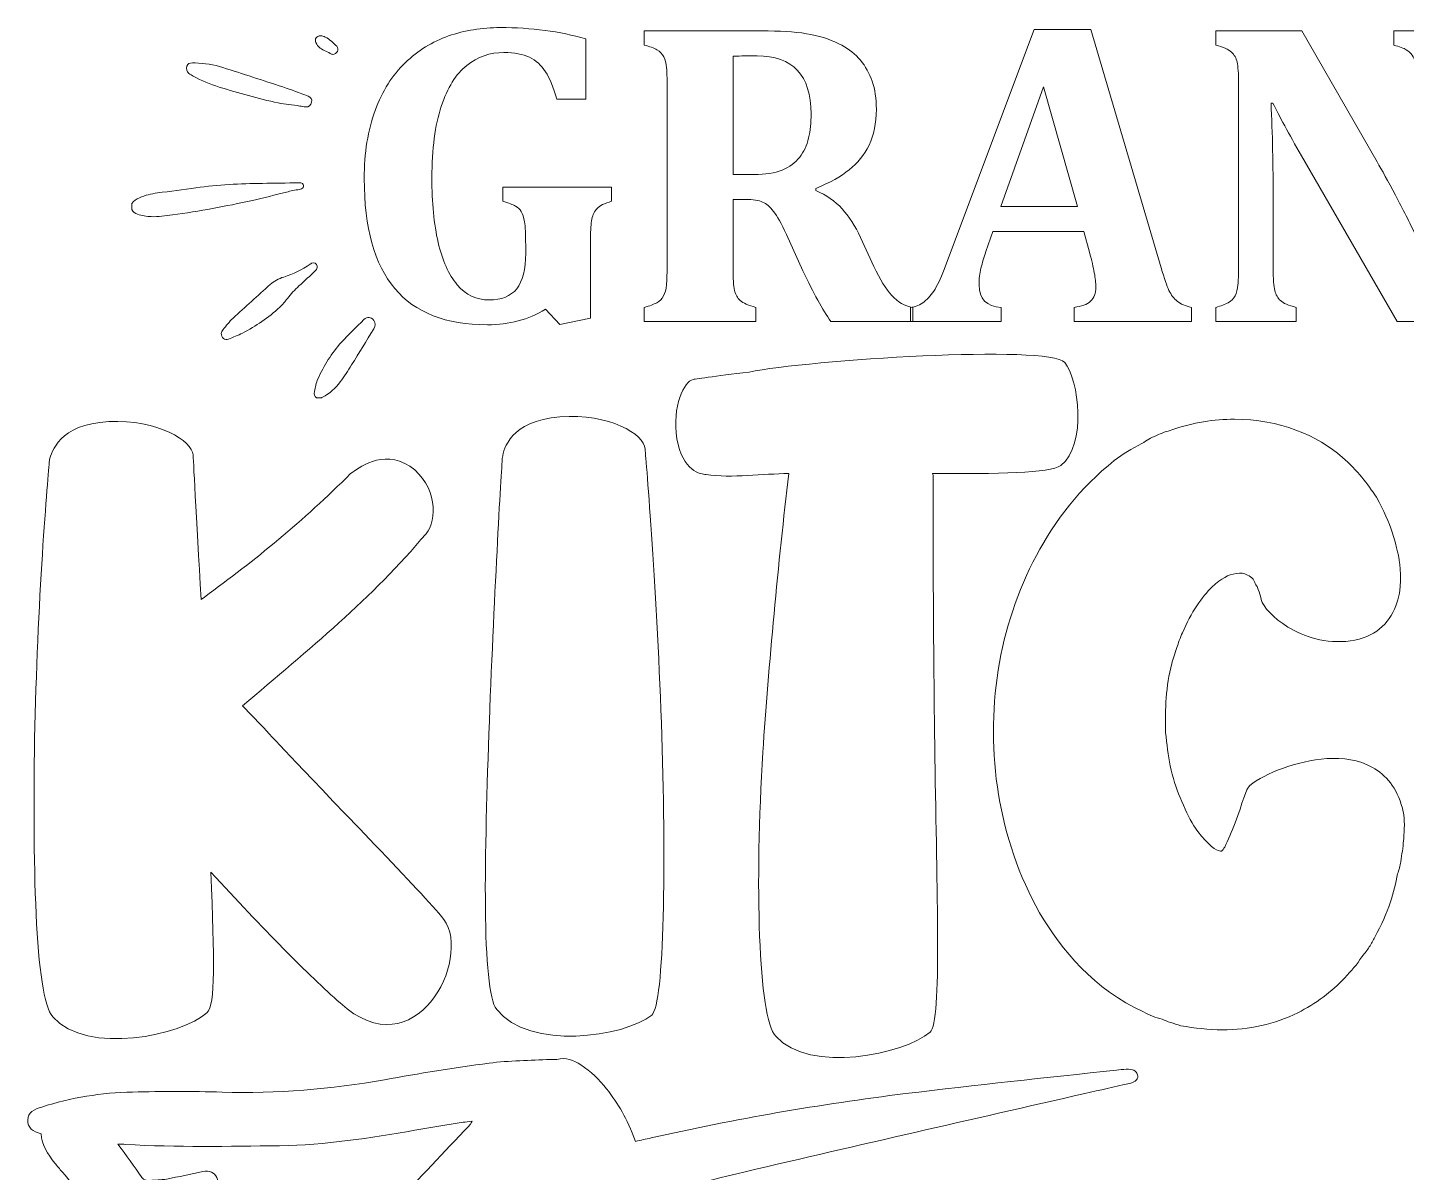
# Model space of a CAD drawing. Header units: inches. Extents: x 112 to 968, y -947 to -133.
# Drawn here: x 112 to 540, y -488.5 to -133.3 of the extents above; entities that cross this region are included whole.
import ezdxf

# ---------------------------------------------------------------- set-up
doc = ezdxf.new("R2010")
doc.units = ezdxf.units.IN
doc.header["$MEASUREMENT"] = 0
doc.layers.add('Layer 1', color=7, linetype='Continuous')

# ---------------------------------------------------------------- blocks, each defined once
blk = doc.blocks.new('block 21')
at = {"layer": 'Layer 1', "lineweight": 0}
for points, knots in [([(432.68, -269.2), (429.4, -271.72), (412.78, -271.72), (392.87, -271.72), (393.13, -271.97), (393.13, -272.48), (393.13, -272.73), (393.13, -272.73), (393.13, -288.85), (393.13, -304.22), (393.13, -319.08), (393.38, -339.49), (393.63, -359.89), (394.13, -400.45), (395.9, -441.76), (392.12, -445.04), (384.06, -451.84), (354.83, -458.14), (344.25, -446.3), (338.71, -440.5), (337.71, -398.68), (340.22, -358.13), (341.99, -331.68), (345.01, -298.93), (348.29, -271.72), (340.22, -271.72), (330.65, -273.23), (322.59, -271.97), (321.08, -271.97), (315.28, -270.97), (313.52, -260.89), (312.01, -250.81), (315.79, -243), (318.56, -242.5), (318.56, -242.5), (325.36, -241.49), (335.94, -240.23), (354.08, -236.45), (428.9, -231.67), (433.94, -237.21), (438.22, -242.75), (440.99, -262.65), (432.68, -269.2)], [0, 0, 0, 0, 1, 1, 1, 2, 2, 2, 3, 3, 3, 4, 4, 4, 5, 5, 5, 6, 6, 6, 7, 7, 7, 8, 8, 8, 9, 9, 9, 10, 10, 10, 11, 11, 11, 12, 12, 12, 13, 13, 13, 14, 14, 14, 14]), ([(208.97, -435.97), (204.18, -431.69), (198.14, -425.89), (191.34, -419.09), (184.54, -412.04), (176.73, -403.98), (168.92, -395.41), (169.92, -422.62), (170.43, -436.47), (167.66, -438.99), (159.85, -446.05), (130.63, -452.34), (119.79, -440.25), (114.25, -434.21), (113.49, -391.38), (114.25, -350.07), (114.76, -329.66), (115.76, -309), (116.77, -293.89), (117.78, -278.52), (118.78, -268.19), (118.78, -267.44), (119.54, -265.17), (121.56, -256.35), (137.18, -255.6), (152.54, -254.84), (163.12, -261.64), (163.37, -265.93), (163.37, -265.93), (164.38, -285.07), (165.89, -310.77), (165.89, -310.77), (166.9, -310.01), (166.9, -310.01), (182.52, -298.68), (197.63, -286.33), (212.25, -271.72), (214.51, -270.21), (222.07, -263.91), (230.64, -269.45), (239.2, -275.25), (239.2, -286.33), (235.67, -290.36), (219.05, -310.26), (199.15, -326.39), (178.74, -343.77), (178.74, -343.77), (184.54, -349.82), (184.54, -349.82), (188.57, -354.1), (192.85, -358.88), (219.8, -386.85), (229.63, -397.17), (237.44, -405.49), (241.22, -410.02), (250.03, -422.37), (232.4, -457.13), (208.97, -435.97)], [0, 0, 0, 0, 1, 1, 1, 2, 2, 2, 3, 3, 3, 4, 4, 4, 5, 5, 5, 6, 6, 6, 7, 7, 7, 8, 8, 8, 9, 9, 9, 10, 10, 10, 11, 11, 11, 12, 12, 12, 13, 13, 13, 14, 14, 14, 15, 15, 15, 16, 16, 16, 17, 17, 17, 18, 18, 18, 19, 19, 19, 19]), ([(308.73, -349.06), (310.24, -392.14), (309.74, -436.22), (305.71, -439.75), (297.15, -446.55), (267.67, -450.83), (257.6, -437.99), (252.81, -431.69), (253.82, -389.87), (255.33, -348.56), (256.08, -328.15), (257.09, -308), (257.85, -292.88), (258.6, -277.51), (259.36, -267.19), (259.36, -266.68), (259.86, -264.16), (261.63, -255.35), (277.24, -254.09), (292.61, -253.08), (303.44, -259.38), (303.69, -264.16), (303.69, -264.16), (307.22, -306.23), (308.73, -349.06)], [0, 0, 0, 0, 1, 1, 1, 2, 2, 2, 3, 3, 3, 4, 4, 4, 5, 5, 5, 6, 6, 6, 7, 7, 7, 8, 8, 8, 8]), ([(494.65, -309.76), (494.4, -309), (494.15, -308), (493.64, -306.74), (493.39, -306.49), (493.14, -305.98), (492.89, -305.48), (492.64, -304.97), (492.64, -304.72), (492.38, -304.47), (491.88, -303.97), (491.38, -303.46), (490.62, -303.21), (489.61, -302.45), (488.61, -302.45), (487.09, -302.71), (484.57, -303.21), (482.81, -303.97), (479.54, -306.99), (476.77, -309.76), (472.99, -314.8), (470.47, -321.1), (469.71, -322.61), (469.21, -324.37), (468.7, -325.63), (468.2, -327.39), (467.44, -329.16), (467.19, -330.67), (466.19, -334.19), (465.68, -337.72), (465.43, -341.25), (465.18, -344.78), (465.18, -348.3), (465.18, -352.08), (465.68, -355.61), (465.93, -359.14), (466.69, -362.41), (467.44, -365.94), (468.45, -369.21), (469.71, -372.24), (471.22, -375.51), (472.48, -378.53), (473.99, -381.05), (477.27, -385.84), (480.29, -388.36), (481.55, -388.61), (481.8, -388.61), (482.06, -388.86), (482.31, -388.86), (482.31, -388.86), (482.31, -388.86), (482.56, -388.86), (482.81, -388.61), (483.31, -388.1), (483.57, -387.6), (484.57, -385.59), (485.83, -382.82), (486.84, -380.04), (489.11, -374), (490.12, -369.46), (491.38, -368.46), (496.16, -364.68), (505.74, -360.9), (515.31, -360.14), (520.35, -359.89), (525.13, -360.4), (529.42, -362.91), (533.7, -365.18), (536.97, -369.21), (538.74, -375.51), (539.24, -377.27), (539.49, -379.54), (539.24, -383.07), (539.24, -384.58), (538.99, -386.59), (538.74, -388.86), (538.48, -389.87), (538.48, -390.88), (538.23, -392.14), (537.98, -393.4), (537.73, -394.66), (537.22, -395.91), (536.22, -401.46), (534.45, -407.75), (530.17, -415.57), (529.67, -416.57), (529.16, -417.58), (528.41, -418.59), (527.9, -419.59), (527.15, -420.35), (526.14, -421.61), (524.63, -424.13), (522.87, -425.89), (520.85, -428.16), (516.82, -432.44), (511.78, -436.22), (506.24, -438.99), (499.19, -442.52), (491.12, -444.28), (482.81, -444.28), (478.53, -444.28), (474.25, -443.78), (469.96, -443.02), (467.7, -442.27), (465.68, -441.76), (464.17, -441.01), (462.15, -440.5), (460.14, -439.75), (458.38, -438.74), (443.01, -431.69), (432.93, -419.59), (426.13, -408.01), (413.28, -385.08), (409.25, -358.13), (413.28, -332.68), (415.3, -320.09), (419.33, -308), (425.12, -297.16), (430.92, -286.33), (438.73, -276), (449.31, -267.69), (452.08, -265.68), (454.6, -263.91), (457.87, -262.4), (459.38, -261.39), (460.64, -260.64), (462.41, -259.88), (463.92, -259.13), (465.68, -258.62), (467.19, -258.12), (473.74, -255.85), (480.29, -254.84), (486.59, -254.84), (500.44, -254.84), (512.54, -259.88), (520.1, -266.68), (524.88, -270.71), (527.9, -275), (530.68, -279.03), (532.94, -283.06), (534.71, -287.09), (535.46, -289.61), (537.22, -295.15), (537.73, -298.17), (537.73, -298.68), (538.23, -301.45), (538.74, -307.75), (536.72, -312.78), (534.45, -318.33), (530.17, -322.61), (522.61, -323.61), (514.8, -324.62), (508.26, -322.35), (503.22, -319.33), (498.68, -316.56), (495.41, -313.03), (494.9, -310.77), (494.9, -310.77), (494.9, -310.52), (494.65, -309.76)], [0, 0, 0, 0, 1, 1, 1, 2, 2, 2, 3, 3, 3, 4, 4, 4, 5, 5, 5, 6, 6, 6, 7, 7, 7, 8, 8, 8, 9, 9, 9, 10, 10, 10, 11, 11, 11, 12, 12, 12, 13, 13, 13, 14, 14, 14, 15, 15, 15, 16, 16, 16, 17, 17, 17, 18, 18, 18, 19, 19, 19, 20, 20, 20, 21, 21, 21, 22, 22, 22, 23, 23, 23, 24, 24, 24, 25, 25, 25, 26, 26, 26, 27, 27, 27, 28, 28, 28, 29, 29, 29, 30, 30, 30, 31, 31, 31, 32, 32, 32, 33, 33, 33, 34, 34, 34, 35, 35, 35, 36, 36, 36, 37, 37, 37, 38, 38, 38, 39, 39, 39, 40, 40, 40, 41, 41, 41, 42, 42, 42, 43, 43, 43, 44, 44, 44, 45, 45, 45, 46, 46, 46, 47, 47, 47, 48, 48, 48, 49, 49, 49, 50, 50, 50, 51, 51, 51, 52, 52, 52, 53, 53, 53, 53])]:
    blk.add_open_spline(points, degree=3, knots=knots, dxfattribs=at)
blk = doc.blocks.new('block 22')
at = {"layer": 'Layer 1', "lineweight": 0}
blk.add_lwpolyline([(414.13, -188.85), (437.9, -188.85), (427.33, -151.68), (414.13, -188.85)], dxfattribs=at)
for points, knots in [([(285.28, -136.83), (285.28, -136.83), (285.28, -155.58), (285.28, -155.58), (285.28, -155.58), (276.23, -155.58), (276.23, -155.58), (275.22, -151.88), (274.07, -149.03), (272.77, -147.03), (271.47, -145.03), (269.8, -143.53), (267.75, -142.54), (265.7, -141.55), (263.07, -141.06), (259.86, -141.06), (255.51, -141.06), (251.65, -142.39), (248.31, -145.05), (244.97, -147.71), (242.33, -151.96), (240.39, -157.79), (238.45, -163.62), (237.49, -171), (237.49, -179.94), (237.49, -187.64), (238.13, -194.32), (239.43, -199.97), (240.73, -205.63), (242.71, -210.02), (245.37, -213.14), (248.03, -216.27), (251.32, -217.83), (255.24, -217.83), (259.11, -217.83), (261.98, -216.67), (263.82, -214.36), (265.67, -212.05), (266.6, -208.37), (266.6, -203.31), (266.6, -203.31), (266.6, -200.8), (266.6, -200.8), (266.6, -197.45), (266.49, -195.06), (266.27, -193.63), (266.04, -192.2), (265.7, -191.14), (265.24, -190.43), (264.78, -189.73), (264.18, -189.16), (263.43, -188.72), (262.68, -188.28), (261.36, -187.77), (259.47, -187.2), (259.47, -187.2), (259.47, -182.84), (259.47, -182.84), (259.47, -182.84), (293.27, -182.84), (293.27, -182.84), (293.27, -182.84), (293.27, -187.2), (293.27, -187.2), (291.06, -187.86), (289.57, -188.61), (288.78, -189.44), (287.98, -190.28), (287.44, -191.39), (287.16, -192.78), (286.87, -194.16), (286.73, -196.11), (286.73, -198.62), (286.73, -198.62), (286.73, -223.5), (286.73, -223.5), (286.73, -223.5), (277.22, -225.48), (277.22, -225.48), (277.22, -225.48), (272.74, -220.73), (272.74, -220.73), (267.5, -223.95), (261.49, -225.55), (254.71, -225.55), (241.86, -225.55), (232.28, -221.8), (225.97, -214.3), (219.65, -206.79), (216.49, -195.43), (216.49, -180.2), (216.49, -172.19), (217.62, -165.15), (219.86, -159.08), (222.11, -153), (225.22, -148.06), (229.2, -144.26), (233.18, -140.45), (237.67, -137.68), (242.67, -135.94), (247.66, -134.2), (253.02, -133.33), (258.74, -133.33), (268.38, -133.33), (277.22, -134.5), (285.28, -136.83)], [0, 0, 0, 0, 1, 1, 1, 2, 2, 2, 3, 3, 3, 4, 4, 4, 5, 5, 5, 6, 6, 6, 7, 7, 7, 8, 8, 8, 9, 9, 9, 10, 10, 10, 11, 11, 11, 12, 12, 12, 13, 13, 13, 14, 14, 14, 15, 15, 15, 16, 16, 16, 17, 17, 17, 18, 18, 18, 19, 19, 19, 20, 20, 20, 21, 21, 21, 22, 22, 22, 23, 23, 23, 24, 24, 24, 25, 25, 25, 26, 26, 26, 27, 27, 27, 28, 28, 28, 29, 29, 29, 30, 30, 30, 31, 31, 31, 32, 32, 32, 33, 33, 33, 34, 34, 34, 35, 35, 35, 35]), ([(338.09, -224.49), (338.09, -224.49), (303.43, -224.49), (303.43, -224.49), (303.43, -224.49), (303.43, -220.14), (303.43, -220.14), (305.06, -219.7), (306.35, -219.22), (307.29, -218.72), (308.24, -218.21), (308.94, -217.51), (309.4, -216.61), (309.87, -215.7), (310.16, -214.56), (310.3, -213.17), (310.43, -211.79), (310.49, -210.04), (310.49, -207.93), (310.49, -207.93), (310.49, -151.02), (310.49, -151.02), (310.49, -148.96), (310.44, -147.22), (310.33, -145.81), (310.22, -144.4), (309.93, -143.26), (309.47, -142.38), (309.01, -141.5), (308.3, -140.78), (307.36, -140.23), (306.41, -139.68), (305.1, -139.19), (303.43, -138.75), (303.43, -138.75), (303.43, -134.39), (303.43, -134.39), (303.43, -134.39), (341.92, -134.39), (341.92, -134.39), (347.11, -134.39), (351.52, -134.75), (355.15, -135.48), (358.78, -136.2), (361.96, -137.32), (364.69, -138.81), (366.98, -140.05), (368.91, -141.6), (370.5, -143.46), (372.08, -145.34), (373.3, -147.52), (374.16, -150), (375.02, -152.49), (375.45, -155.38), (375.45, -158.68), (375.45, -163), (374.69, -166.69), (373.17, -169.77), (371.65, -172.85), (369.61, -175.41), (367.03, -177.46), (364.46, -179.51), (361.01, -181.43), (356.7, -183.24), (356.7, -183.24), (356.7, -183.9), (356.7, -183.9), (359.96, -185.31), (362.65, -187.19), (364.79, -189.54), (366.92, -191.9), (368.85, -194.88), (370.56, -198.49), (370.56, -198.49), (374.72, -207.46), (374.72, -207.46), (376.57, -211.47), (378.41, -214.47), (380.23, -216.47), (382.06, -218.48), (384.23, -219.7), (386.74, -220.14), (386.74, -220.14), (386.74, -224.49), (386.74, -224.49), (386.74, -224.49), (361.32, -224.49), (361.32, -224.49), (358.77, -220.97), (355.89, -215.74), (352.68, -208.78), (352.68, -208.78), (347.53, -197.5), (347.53, -197.5), (345.98, -194.15), (344.66, -191.78), (343.57, -190.37), (342.46, -188.96), (341.33, -187.99), (340.16, -187.46), (339, -186.93), (337.2, -186.67), (334.79, -186.67), (334.79, -186.67), (330.96, -186.67), (330.96, -186.67), (330.96, -186.67), (330.96, -207.93), (330.96, -207.93), (330.96, -211.23), (331.11, -213.54), (331.42, -214.86), (331.73, -216.18), (332.32, -217.23), (333.2, -218.03), (334.08, -218.82), (335.71, -219.52), (338.09, -220.14), (338.09, -220.14), (338.09, -224.49), (338.09, -224.49)], [0, 0, 0, 0, 1, 1, 1, 2, 2, 2, 3, 3, 3, 4, 4, 4, 5, 5, 5, 6, 6, 6, 7, 7, 7, 8, 8, 8, 9, 9, 9, 10, 10, 10, 11, 11, 11, 12, 12, 12, 13, 13, 13, 14, 14, 14, 15, 15, 15, 16, 16, 16, 17, 17, 17, 18, 18, 18, 19, 19, 19, 20, 20, 20, 21, 21, 21, 22, 22, 22, 23, 23, 23, 24, 24, 24, 25, 25, 25, 26, 26, 26, 27, 27, 27, 28, 28, 28, 29, 29, 29, 30, 30, 30, 31, 31, 31, 32, 32, 32, 33, 33, 33, 34, 34, 34, 35, 35, 35, 36, 36, 36, 37, 37, 37, 38, 38, 38, 39, 39, 39, 40, 40, 40, 40]), ([(439.81, -196.57), (439.81, -196.57), (411.62, -196.57), (411.62, -196.57), (411.62, -196.57), (409.44, -202.84), (409.44, -202.84), (408.83, -204.6), (408.32, -206.31), (407.93, -207.96), (407.53, -209.61), (407.33, -211.36), (407.33, -213.21), (407.33, -217.52), (409.62, -219.83), (414.2, -220.14), (414.2, -220.14), (414.2, -224.49), (414.2, -224.49), (414.2, -224.49), (386.01, -224.49), (386.01, -224.49), (386.01, -224.49), (386.01, -220.14), (386.01, -220.14), (387.64, -219.96), (389.07, -219.39), (390.3, -218.42), (391.53, -217.46), (392.65, -216.14), (393.67, -214.46), (394.68, -212.79), (395.76, -210.39), (396.9, -207.27), (396.9, -207.27), (424.43, -133.93), (424.43, -133.93), (424.43, -133.93), (442.05, -133.93), (442.05, -133.93), (442.05, -133.93), (463.84, -207.86), (463.84, -207.86), (464.8, -211.16), (465.62, -213.51), (466.28, -214.89), (466.94, -216.28), (467.8, -217.4), (468.85, -218.26), (469.91, -219.11), (471.38, -219.74), (473.28, -220.14), (473.28, -220.14), (473.28, -224.49), (473.28, -224.49), (473.28, -224.49), (436.84, -224.49), (436.84, -224.49), (436.84, -224.49), (436.84, -220.14), (436.84, -220.14), (439.13, -219.87), (440.82, -219.24), (441.92, -218.22), (443.02, -217.21), (443.57, -215.78), (443.57, -213.93), (443.57, -212.57), (443.42, -211.05), (443.11, -209.38), (442.8, -207.71), (442.29, -205.59), (441.59, -203.04), (441.59, -203.04), (439.81, -196.57), (439.81, -196.57)], [0, 0, 0, 0, 1, 1, 1, 2, 2, 2, 3, 3, 3, 4, 4, 4, 5, 5, 5, 6, 6, 6, 7, 7, 7, 8, 8, 8, 9, 9, 9, 10, 10, 10, 11, 11, 11, 12, 12, 12, 13, 13, 13, 14, 14, 14, 15, 15, 15, 16, 16, 16, 17, 17, 17, 18, 18, 18, 19, 19, 19, 20, 20, 20, 21, 21, 21, 22, 22, 22, 23, 23, 23, 24, 24, 24, 25, 25, 25, 25]), ([(561.01, -134.39), (561.01, -134.39), (561.01, -138.75), (561.01, -138.75), (559.24, -139.32), (558, -139.8), (557.28, -140.2), (556.55, -140.59), (555.93, -141.12), (555.43, -141.78), (554.92, -142.44), (554.54, -143.44), (554.27, -144.78), (554.01, -146.13), (553.88, -148.19), (553.88, -150.96), (553.88, -150.96), (553.88, -224.49), (553.88, -224.49), (553.88, -224.49), (537.11, -224.49), (537.11, -224.49), (537.11, -224.49), (507.41, -173.14), (507.41, -173.14), (503.4, -166.19), (500.45, -160.73), (498.56, -156.77), (498.56, -156.77), (497.97, -156.77), (497.97, -156.77), (498.4, -166.23), (498.63, -176.22), (498.63, -186.74), (498.63, -186.74), (498.63, -207.99), (498.63, -207.99), (498.63, -211.29), (498.79, -213.6), (499.12, -214.92), (499.45, -216.24), (500.04, -217.29), (500.9, -218.06), (501.76, -218.83), (503.38, -219.52), (505.75, -220.14), (505.75, -220.14), (505.75, -224.49), (505.75, -224.49), (505.75, -224.49), (480.8, -224.49), (480.8, -224.49), (480.8, -224.49), (480.8, -220.14), (480.8, -220.14), (482.43, -219.7), (483.72, -219.21), (484.66, -218.69), (485.61, -218.16), (486.31, -217.44), (486.78, -216.54), (487.24, -215.64), (487.54, -214.51), (487.67, -213.14), (487.8, -211.78), (487.87, -210.06), (487.87, -207.99), (487.87, -207.99), (487.87, -150.89), (487.87, -150.89), (487.87, -147.59), (487.72, -145.31), (487.44, -144.06), (487.15, -142.8), (486.56, -141.76), (485.65, -140.92), (484.75, -140.09), (483.13, -139.36), (480.8, -138.75), (480.8, -138.75), (480.8, -134.39), (480.8, -134.39), (480.8, -134.39), (507.54, -134.39), (507.54, -134.39), (507.54, -134.39), (530.9, -174.99), (530.9, -174.99), (532.36, -177.54), (534.25, -180.99), (536.58, -185.35), (538.91, -189.71), (540.98, -193.82), (542.79, -197.69), (542.79, -197.69), (543.84, -197.69), (543.84, -197.69), (543.36, -187.18), (543.12, -175.69), (543.12, -163.24), (543.12, -163.24), (543.12, -150.96), (543.12, -150.96), (543.12, -148.1), (543.01, -146.03), (542.79, -144.75), (542.57, -143.48), (542.22, -142.51), (541.76, -141.85), (541.3, -141.19), (540.69, -140.64), (539.91, -140.2), (539.14, -139.76), (537.86, -139.27), (536.05, -138.75), (536.05, -138.75), (536.05, -134.39), (536.05, -134.39), (536.05, -134.39), (561.01, -134.39), (561.01, -134.39)], [0, 0, 0, 0, 1, 1, 1, 2, 2, 2, 3, 3, 3, 4, 4, 4, 5, 5, 5, 6, 6, 6, 7, 7, 7, 8, 8, 8, 9, 9, 9, 10, 10, 10, 11, 11, 11, 12, 12, 12, 13, 13, 13, 14, 14, 14, 15, 15, 15, 16, 16, 16, 17, 17, 17, 18, 18, 18, 19, 19, 19, 20, 20, 20, 21, 21, 21, 22, 22, 22, 23, 23, 23, 24, 24, 24, 25, 25, 25, 26, 26, 26, 27, 27, 27, 28, 28, 28, 29, 29, 29, 30, 30, 30, 31, 31, 31, 32, 32, 32, 33, 33, 33, 34, 34, 34, 35, 35, 35, 36, 36, 36, 37, 37, 37, 38, 38, 38, 39, 39, 39, 40, 40, 40, 40]), ([(330.96, -142.24), (330.96, -142.24), (330.96, -178.95), (330.96, -178.95), (330.96, -178.95), (337.49, -178.95), (337.49, -178.95), (341.01, -178.95), (343.92, -178.47), (346.21, -177.53), (348.49, -176.58), (350.31, -175.26), (351.65, -173.57), (352.99, -171.87), (353.92, -169.88), (354.42, -167.59), (354.93, -165.31), (355.18, -162.8), (355.18, -160.07), (355.18, -154.08), (353.77, -149.6), (350.96, -146.6), (348.14, -143.61), (343.96, -142.11), (338.42, -142.11), (334.63, -142.11), (332.15, -142.16), (330.96, -142.24)], [0, 0, 0, 0, 1, 1, 1, 2, 2, 2, 3, 3, 3, 4, 4, 4, 5, 5, 5, 6, 6, 6, 7, 7, 7, 8, 8, 8, 9, 9, 9, 9])]:
    blk.add_open_spline(points, degree=3, knots=knots, dxfattribs=at)
blk = doc.blocks.new('block 26')
at = {"layer": 'Layer 1', "lineweight": 0}
for points, knots in [([(164.41, -547.79), (164.12, -547.56), (163.94, -547.35), (163.71, -547.25), (156.34, -543.84), (150.82, -538.75), (146.72, -532.59), (143.9, -528.36), (141.5, -523.89), (139.26, -519.39), (135.61, -512.09), (132.26, -504.67), (128.78, -497.31), (127.25, -494.09), (125.23, -491.11), (122.75, -488.36), (121.95, -487.47), (121.2, -486.55), (120.45, -485.63), (118.25, -482.89), (116.37, -480.04), (116.17, -476.55), (113.63, -475.93), (111.99, -474.65), (112.03, -472.29), (112.07, -469.83), (114.1, -468.99), (116.39, -468.25), (125.47, -465.29), (134.92, -463.82), (144.58, -463.59), (153.83, -463.38), (163.1, -463.34), (172.35, -463.63), (189.4, -464.17), (206.16, -462.74), (222.81, -459.78), (233.57, -457.87), (244.37, -456.07), (255.23, -454.64), (261.51, -453.82), (267.95, -453.83), (274.31, -453.48), (274.96, -453.44), (275.66, -453.63), (276.24, -453.47), (279.18, -452.64), (281.48, -453.81), (283.71, -455.2), (286.93, -457.2), (289.42, -459.8), (291.67, -462.59), (295.52, -467.4), (297.76, -471.45), (300.74, -478.92), (302.32, -478.56), (303.91, -478.19), (305.51, -477.83), (331.54, -471.96), (357.88, -467.37), (384.52, -464.09), (406.29, -461.4), (428.15, -459.2), (449.97, -456.78), (450.98, -456.67), (452, -456.61), (453.01, -456.54), (455.02, -456.41), (456.15, -456.96), (456.52, -458.24), (456.87, -459.47), (456.07, -460.45), (454.11, -460.91), (449.48, -461.99), (444.81, -462.98), (440.18, -464.05), (405.02, -472.13), (369.82, -480.03), (334.75, -488.36), (306.62, -495.05), (278.77, -502.54), (251.27, -510.97), (245.81, -512.65), (240.11, -513.77), (234.52, -515.15), (234.09, -515.26), (233.65, -515.35), (232.95, -515.52), (233.49, -516.65), (233.93, -517.69), (234.49, -518.68), (241.72, -531.56), (249.03, -544.41), (256.2, -557.31), (272.72, -587.01), (285.06, -617.93), (293.01, -650.12), (293.3, -651.28), (293.59, -652.43), (293.93, -653.79), (295.56, -653.32), (296.98, -652.98), (298.33, -652.5), (303.62, -650.64), (308.88, -648.69), (314.2, -646.87), (316.94, -645.94), (319.97, -645.52), (322.53, -644.33), (325.01, -643.19), (326.98, -641.28), (329.29, -639.85), (336.27, -635.54), (344.1, -632.72), (352.21, -630.45), (370.22, -625.4), (388.52, -621.26), (407.06, -617.86), (412.1, -616.93), (416.96, -615.34), (421.93, -614.11), (438.39, -610.03), (455.25, -607.65), (472.24, -605.86), (473.57, -605.72), (474.36, -606.09), (475, -607.01), (476.14, -608.66), (476.56, -610.42), (476.21, -612.32), (475.58, -615.75), (473.69, -618.66), (471.25, -621.29), (470.65, -621.94), (469.41, -622.26), (468.39, -622.46), (450.25, -625.86), (432.07, -629.11), (413.95, -632.61), (398.54, -635.59), (383.23, -638.95), (368.34, -643.53), (361.73, -645.57), (355.3, -647.93), (349.07, -650.75), (342.95, -653.52), (336.52, -655.78), (330.25, -658.32), (324.66, -660.58), (319.07, -662.86), (313.54, -665.24), (307.84, -667.69), (302.2, -670.3), (295.96, -671.59), (292.56, -672.29), (289.06, -672.81), (285.58, -672.95), (280.54, -673.16), (276.44, -669.94), (275.94, -665.59), (274.38, -651.95), (270.71, -638.7), (265.78, -625.69), (265.49, -624.94), (265.16, -624.21), (264.79, -623.35), (264.19, -623.55), (263.76, -623.66), (263.37, -623.83), (251.53, -628.95), (238.86, -631.84), (225.79, -633.32), (214.06, -634.64), (202.26, -635.52), (190.48, -636.51), (182.39, -637.2), (174.28, -637.86), (166.16, -638.32), (158.5, -638.75), (150.82, -639.02), (143.14, -639.14), (138.21, -639.22), (133.31, -638.57), (128.74, -636.8), (126.64, -635.99), (124.57, -634.99), (122.76, -633.77), (119.9, -631.84), (120.05, -628.66), (122.95, -626.82), (124.05, -626.12), (125.29, -625.51), (126.57, -625.1), (128.08, -624.62), (128.95, -623.76), (129.7, -622.59), (131.34, -620.09), (133.04, -617.62), (134.84, -615.21), (140.88, -607.14), (144.33, -598.13), (147.42, -588.98), (151.08, -578.17), (154.77, -567.36), (159.73, -556.94), (161.2, -553.86), (162.85, -550.84), (164.41, -547.79)], [0, 0, 0, 0, 1, 1, 1, 2, 2, 2, 3, 3, 3, 4, 4, 4, 5, 5, 5, 6, 6, 6, 7, 7, 7, 8, 8, 8, 9, 9, 9, 10, 10, 10, 11, 11, 11, 12, 12, 12, 13, 13, 13, 14, 14, 14, 15, 15, 15, 16, 16, 16, 17, 17, 17, 18, 18, 18, 19, 19, 19, 20, 20, 20, 21, 21, 21, 22, 22, 22, 23, 23, 23, 24, 24, 24, 25, 25, 25, 26, 26, 26, 27, 27, 27, 28, 28, 28, 29, 29, 29, 30, 30, 30, 31, 31, 31, 32, 32, 32, 33, 33, 33, 34, 34, 34, 35, 35, 35, 36, 36, 36, 37, 37, 37, 38, 38, 38, 39, 39, 39, 40, 40, 40, 41, 41, 41, 42, 42, 42, 43, 43, 43, 44, 44, 44, 45, 45, 45, 46, 46, 46, 47, 47, 47, 48, 48, 48, 49, 49, 49, 50, 50, 50, 51, 51, 51, 52, 52, 52, 53, 53, 53, 54, 54, 54, 55, 55, 55, 56, 56, 56, 57, 57, 57, 58, 58, 58, 59, 59, 59, 60, 60, 60, 61, 61, 61, 62, 62, 62, 63, 63, 63, 64, 64, 64, 65, 65, 65, 66, 66, 66, 67, 67, 67, 68, 68, 68, 69, 69, 69, 69]), ([(170.49, -530.1), (171.12, -530.56), (171.37, -530.79), (171.67, -530.96), (174.33, -532.41), (177.22, -533.15), (180.34, -533.3), (188.46, -533.69), (192.89, -541.94), (188.08, -547.37), (186.29, -549.38), (184.89, -551.66), (183.35, -553.84), (182.94, -554.42), (182.67, -555.07), (182.2, -555.95), (184.43, -555.93), (186.26, -555.89), (188.1, -555.89), (189.3, -555.9), (190.5, -555.92), (191.7, -556.02), (193.71, -556.2), (194.59, -556.82), (194.65, -558), (194.71, -559.1), (194.03, -559.65), (192.1, -560.02), (191.83, -560.07), (191.55, -560.09), (191.28, -560.14), (187.49, -560.84), (183.69, -561.52), (179.91, -562.27), (179.16, -562.42), (178.15, -562.73), (177.86, -563.23), (176.55, -565.47), (175.45, -567.82), (174.13, -570.41), (175.52, -570.39), (176.44, -570.46), (177.34, -570.34), (181.17, -569.87), (185.01, -569.39), (188.83, -568.81), (192.83, -568.19), (196.8, -567.43), (200.8, -566.79), (202.42, -566.52), (203.39, -566.97), (203.74, -567.96), (204.13, -569.07), (203.53, -569.98), (202, -570.55), (201.49, -570.74), (200.95, -570.86), (200.43, -571.02), (191.03, -573.89), (181.58, -576.63), (171.72, -578.15), (171.15, -578.24), (170.38, -578.56), (170.18, -578.96), (168.97, -581.36), (167.9, -583.81), (166.68, -586.48), (167.58, -586.51), (168.12, -586.56), (168.65, -586.54), (180.48, -586.04), (192.31, -585.53), (204.14, -585.03), (204.79, -585), (205.44, -584.98), (206.08, -584.99), (207.16, -585.01), (207.87, -585.5), (208.04, -586.4), (208.21, -587.37), (207.55, -587.87), (206.5, -588.04), (205.77, -588.16), (205.05, -588.29), (204.32, -588.39), (190.7, -590.15), (177.15, -592.21), (163.75, -594.93), (163.17, -595.04), (162.39, -595.28), (162.17, -595.66), (160.71, -598.21), (159.39, -600.81), (157.89, -603.63), (158.8, -603.6), (159.35, -603.64), (159.87, -603.55), (169.08, -602.11), (178.42, -601.8), (187.74, -601.23), (196.14, -600.73), (204.51, -600.01), (212.89, -599.38), (213.54, -599.33), (214.25, -599.15), (214.81, -599.32), (215.42, -599.5), (216.11, -599.94), (216.39, -600.43), (216.79, -601.16), (216.34, -601.84), (215.52, -602.22), (215.11, -602.41), (214.66, -602.53), (214.22, -602.63), (202.77, -605.15), (191.35, -607.78), (179.85, -610.14), (171.49, -611.85), (162.96, -612.87), (154.36, -613.36), (153.4, -613.42), (152.05, -613.5), (151.59, -614.04), (149.47, -616.5), (147.59, -619.13), (145.36, -622.05), (149.96, -621.96), (154.18, -621.96), (158.39, -621.79), (176.24, -621.06), (194.07, -620.21), (211.92, -619.52), (227.55, -618.92), (243.15, -618.08), (258.64, -616.21), (259.62, -616.09), (260.59, -615.9), (261.73, -615.73), (261.34, -614.77), (261.05, -614.02), (260.73, -613.27), (252.57, -594.51), (243.39, -576.15), (232.24, -558.53), (227.37, -550.84), (222.72, -543.02), (219.19, -534.79), (216.97, -529.6), (215.2, -524.26), (213.37, -518.96), (212.34, -515.97), (213.09, -513.25), (215.57, -510.94), (216.06, -510.49), (216.55, -509.96), (216.81, -509.39), (218.81, -505.09), (221.91, -501.41), (225.55, -498.12), (233.93, -490.56), (241.1, -482.13), (248.93, -474.18), (249.29, -473.81), (249.54, -473.35), (250.03, -472.67), (248.8, -472.8), (247.98, -472.86), (247.18, -472.99), (242.18, -473.8), (237.19, -474.61), (232.2, -475.46), (218.33, -477.82), (204.46, -480.09), (190.21, -480.25), (174.28, -480.43), (158.36, -480.79), (142.43, -479.84), (141.64, -479.79), (140.85, -479.78), (140.04, -479.76), (142.6, -483.31), (145.06, -486.69), (147.47, -490.09), (148.06, -490.93), (148.94, -491.05), (149.87, -491), (151.62, -490.92), (153.4, -490.89), (155.11, -490.59), (158.9, -489.91), (162.65, -489.06), (166.43, -488.3), (168.45, -487.89), (169.96, -488.56), (170.7, -490.14), (171.47, -491.79), (170.91, -493.45), (169.24, -494.32), (168.77, -494.57), (168.26, -494.76), (167.75, -494.94), (162.75, -496.76), (157.75, -498.57), (152.45, -500.49), (153.23, -502.47), (154.08, -504.64), (154.98, -506.96), (156.99, -506.78), (158.81, -506.59), (160.64, -506.48), (167.37, -506.05), (174.11, -505.67), (180.85, -505.25), (182.42, -505.15), (183.97, -504.92), (185.54, -504.86), (187.26, -504.8), (188.2, -505.38), (188.5, -506.51), (188.82, -507.72), (188.09, -508.57), (186.3, -509.08), (186.21, -509.11), (186.12, -509.13), (186.03, -509.15), (177.34, -511), (168.66, -512.92), (159.7, -513.69), (159.2, -513.73), (158.71, -513.91), (157.91, -514.11), (159.25, -516.6), (160.49, -518.88), (161.75, -521.23), (168.44, -520.78), (174.79, -520.27), (181.16, -519.95), (185.49, -519.74), (189.85, -519.7), (194.19, -519.75), (196.2, -519.78), (197.41, -521), (197.41, -522.49), (197.41, -523.79), (196.51, -524.43), (194.5, -524.86), (186.62, -526.55), (178.75, -528.29), (170.49, -530.1)], [0, 0, 0, 0, 1, 1, 1, 2, 2, 2, 3, 3, 3, 4, 4, 4, 5, 5, 5, 6, 6, 6, 7, 7, 7, 8, 8, 8, 9, 9, 9, 10, 10, 10, 11, 11, 11, 12, 12, 12, 13, 13, 13, 14, 14, 14, 15, 15, 15, 16, 16, 16, 17, 17, 17, 18, 18, 18, 19, 19, 19, 20, 20, 20, 21, 21, 21, 22, 22, 22, 23, 23, 23, 24, 24, 24, 25, 25, 25, 26, 26, 26, 27, 27, 27, 28, 28, 28, 29, 29, 29, 30, 30, 30, 31, 31, 31, 32, 32, 32, 33, 33, 33, 34, 34, 34, 35, 35, 35, 36, 36, 36, 37, 37, 37, 38, 38, 38, 39, 39, 39, 40, 40, 40, 41, 41, 41, 42, 42, 42, 43, 43, 43, 44, 44, 44, 45, 45, 45, 46, 46, 46, 47, 47, 47, 48, 48, 48, 49, 49, 49, 50, 50, 50, 51, 51, 51, 52, 52, 52, 53, 53, 53, 54, 54, 54, 55, 55, 55, 56, 56, 56, 57, 57, 57, 58, 58, 58, 59, 59, 59, 60, 60, 60, 61, 61, 61, 62, 62, 62, 63, 63, 63, 64, 64, 64, 65, 65, 65, 66, 66, 66, 67, 67, 67, 68, 68, 68, 69, 69, 69, 70, 70, 70, 71, 71, 71, 72, 72, 72, 73, 73, 73, 74, 74, 74, 75, 75, 75, 76, 76, 76, 77, 77, 77, 78, 78, 78, 79, 79, 79, 80, 80, 80, 81, 81, 81, 82, 82, 82, 83, 83, 83, 83])]:
    blk.add_open_spline(points, degree=3, knots=knots, dxfattribs=at)
blk = doc.blocks.new('block 24')
at = {"layer": 'Layer 1'}
blk.add_blockref('block 26', (0, 0), dxfattribs=at)
blk = doc.blocks.new('block 28')
at = {"layer": 'Layer 1', "lineweight": 0}
blk.add_open_spline([(144.33, -189.81), (144.74, -190.54), (145.37, -190.95), (146.14, -191.22), (147.51, -191.71), (148.91, -191.94), (150.36, -191.99), (152.59, -192.06), (154.8, -191.77), (157.01, -191.47), (165.33, -190.33), (173.58, -188.76), (181.79, -186.99), (185.33, -186.22), (188.82, -185.23), (192.33, -184.36), (193.66, -184.04), (195, -183.8), (196.33, -183.52), (196.58, -183.47), (196.83, -183.43), (197.06, -183.34), (197.52, -183.14), (197.68, -182.76), (197.62, -182.28), (197.55, -181.83), (197.27, -181.58), (196.84, -181.5), (196.63, -181.46), (196.41, -181.48), (196.2, -181.48), (192.43, -181.54), (188.66, -181.64), (184.89, -181.67), (177.99, -181.74), (171.11, -182.09), (164.27, -183.06), (160.29, -183.63), (156.3, -184.1), (152.31, -184.64), (150.39, -184.9), (148.5, -185.31), (146.72, -186.14), (145.81, -186.56), (144.97, -187.07), (144.33, -187.87), (144.33, -188.52), (144.33, -189.16), (144.33, -189.81)], degree=3, knots=[0, 0, 0, 0, 1, 1, 1, 2, 2, 2, 3, 3, 3, 4, 4, 4, 5, 5, 5, 6, 6, 6, 7, 7, 7, 8, 8, 8, 9, 9, 9, 10, 10, 10, 11, 11, 11, 12, 12, 12, 13, 13, 13, 14, 14, 14, 15, 15, 15, 16, 16, 16, 16], dxfattribs=at)
blk = doc.blocks.new('block 29')
at = {"layer": 'Layer 1', "lineweight": 0}
blk.add_open_spline([(203.22, -248.26), (203.32, -248.17), (203.4, -248.05), (203.52, -247.99), (205.77, -246.91), (207.58, -245.28), (209.04, -243.28), (210.29, -241.58), (211.44, -239.8), (212.56, -238), (214.88, -234.28), (217.15, -230.54), (219.44, -226.8), (220.01, -225.88), (220.02, -224.96), (219.45, -224.18), (218.65, -223.08), (217.35, -222.95), (216.39, -223.91), (214.05, -226.25), (211.66, -228.54), (209.43, -230.97), (206.36, -234.34), (203.97, -238.18), (202.11, -242.33), (201.56, -243.56), (201.35, -244.94), (201.01, -246.25), (200.79, -247.07), (201.06, -247.74), (201.71, -248.26), (202.21, -248.26), (202.71, -248.26), (203.22, -248.26)], degree=3, knots=[0, 0, 0, 0, 1, 1, 1, 2, 2, 2, 3, 3, 3, 4, 4, 4, 5, 5, 5, 6, 6, 6, 7, 7, 7, 8, 8, 8, 9, 9, 9, 10, 10, 10, 11, 11, 11, 11], dxfattribs=at)
blk = doc.blocks.new('block 30')
at = {"layer": 'Layer 1', "lineweight": 0}
blk.add_open_spline([(198.31, -157.97), (199.27, -157.98), (199.95, -157.4), (200.15, -156.51), (200.35, -155.62), (199.99, -154.92), (199.04, -154.57), (196.45, -153.61), (193.86, -152.63), (191.23, -151.76), (185.03, -149.71), (178.82, -147.68), (172.59, -145.72), (169.81, -144.85), (166.93, -144.36), (164, -144.31), (163.72, -144.3), (163.43, -144.31), (163.14, -144.31), (162.36, -144.3), (161.71, -144.52), (161.41, -145.32), (161.13, -146.07), (161.4, -147.02), (162.08, -147.55), (162.5, -147.88), (162.98, -148.14), (163.44, -148.41), (165.99, -149.85), (168.69, -150.93), (171.47, -151.78), (177.52, -153.63), (183.59, -155.39), (189.78, -156.68), (191.99, -157.14), (194.25, -157.34), (196.49, -157.67), (197.13, -157.76), (197.76, -157.88), (198.31, -157.97)], degree=3, knots=[0, 0, 0, 0, 1, 1, 1, 2, 2, 2, 3, 3, 3, 4, 4, 4, 5, 5, 5, 6, 6, 6, 7, 7, 7, 8, 8, 8, 9, 9, 9, 10, 10, 10, 11, 11, 11, 12, 12, 12, 13, 13, 13, 13], dxfattribs=at)
blk = doc.blocks.new('block 31')
at = {"layer": 'Layer 1', "lineweight": 0}
blk.add_open_spline([(172.12, -228.1), (172.14, -229.61), (173.16, -230.39), (174.33, -229.96), (175.81, -229.43), (177.28, -228.83), (178.69, -228.13), (182.93, -226.02), (186.77, -223.3), (190.25, -220.1), (191.14, -219.28), (191.9, -218.31), (192.66, -217.35), (193.76, -215.98), (194.91, -214.66), (196.24, -213.48), (197.99, -211.94), (199.66, -210.31), (201.38, -208.72), (201.77, -208.36), (202, -207.95), (201.93, -207.39), (201.8, -206.51), (200.97, -206.06), (200.17, -206.45), (200.01, -206.53), (199.86, -206.64), (199.71, -206.74), (197.18, -208.47), (194.42, -209.77), (191.51, -210.72), (189.94, -211.23), (188.51, -211.97), (187.3, -213.06), (183.42, -216.53), (179.54, -220.01), (175.72, -223.55), (174.6, -224.59), (173.65, -225.84), (172.67, -227.03), (172.37, -227.39), (172.22, -227.89), (172.12, -228.1)], degree=3, knots=[0, 0, 0, 0, 1, 1, 1, 2, 2, 2, 3, 3, 3, 4, 4, 4, 5, 5, 5, 6, 6, 6, 7, 7, 7, 8, 8, 8, 9, 9, 9, 10, 10, 10, 11, 11, 11, 12, 12, 12, 13, 13, 13, 14, 14, 14, 14], dxfattribs=at)
blk = doc.blocks.new('block 32')
at = {"layer": 'Layer 1', "lineweight": 0}
blk.add_open_spline([(206.75, -141.64), (207.41, -141.58), (207.87, -141.29), (208.15, -140.73), (208.44, -140.16), (208.42, -139.57), (207.96, -139.14), (206.85, -138.08), (205.79, -136.94), (204.36, -136.28), (203.92, -136.07), (203.41, -135.92), (202.93, -135.89), (201.76, -135.84), (200.98, -136.94), (201.48, -138.01), (201.78, -138.63), (202.21, -139.31), (202.77, -139.67), (203.9, -140.41), (205.16, -140.94), (206.37, -141.55), (206.49, -141.61), (206.65, -141.62), (206.75, -141.64)], degree=3, knots=[0, 0, 0, 0, 1, 1, 1, 2, 2, 2, 3, 3, 3, 4, 4, 4, 5, 5, 5, 6, 6, 6, 7, 7, 7, 8, 8, 8, 8], dxfattribs=at)
blk = doc.blocks.new('block 27')
at = {"layer": 'Layer 1'}
for name in ['block 32', 'block 30', 'block 28', 'block 31', 'block 29']:
    blk.add_blockref(name, (0, 0), dxfattribs=at)
blk = doc.blocks.new('block 2')
at = {"layer": 'Layer 1'}
for name in ['block 27', 'block 22', 'block 21', 'block 24']:
    blk.add_blockref(name, (0, 0), dxfattribs=at)

msp = doc.modelspace()

# ---------------------------------------------------------------- block references
at = {"layer": 'Layer 1'}
msp.add_blockref('block 2', (0, 0), dxfattribs=at)

doc.saveas('drawing.dxf')
